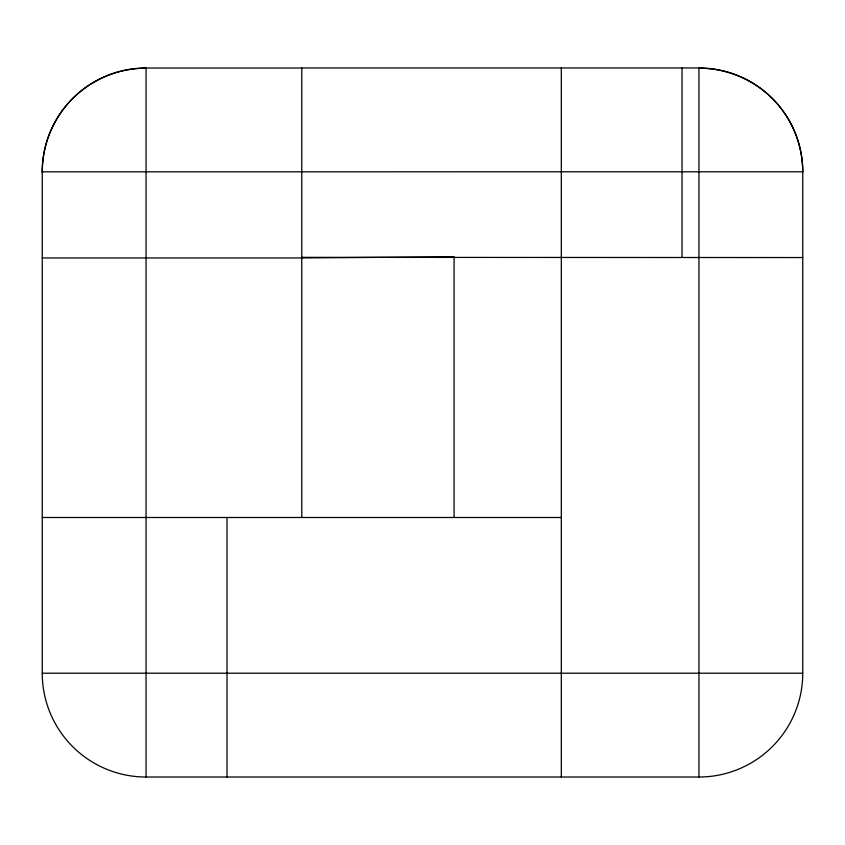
<?xml version="1.0" encoding="UTF-8"?>
<svg xmlns="http://www.w3.org/2000/svg" width="845" height="845" viewBox="0 0 845 845"><rect width="100%" height="100%" fill="white"/><g stroke="black" fill="none" stroke-linecap="round" stroke-linejoin="round"><path stroke-width="1.27" d="M301.781 67.98L698.942 67.98A103.808 103.808 0 0 1 802.75 171.788L802.75 673.212A103.808 103.808 0 0 1 698.942 777.02L146.058 777.02A103.808 103.808 0 0 1 42.25 673.212L42.25 171.831A103.808 103.808 0 0 1 146.058 68.022L301.781 68.022L301.781 517.489M42.25 171.831L802.75 171.788M802.465 172.021L802.75 172.021A103.808 103.808 0 0 0 700.104 68.213M301.781 257.355L802.75 257.545M42.25 257.957L301.781 257.957L454.071 256.753L454.071 517.489M42.25 517.489L561.312 517.489M42.25 673.212L802.75 673.212M42.672 172.031L42.25 172.021A103.808 103.808 0 0 1 146.058 68.202M698.942 67.98L698.942 777.02M682.031 67.98L682.031 257.355M561.312 67.98L561.312 777.02M226.999 517.489L226.999 777.02M146.058 68.022L146.058 777.02"/></g></svg>
